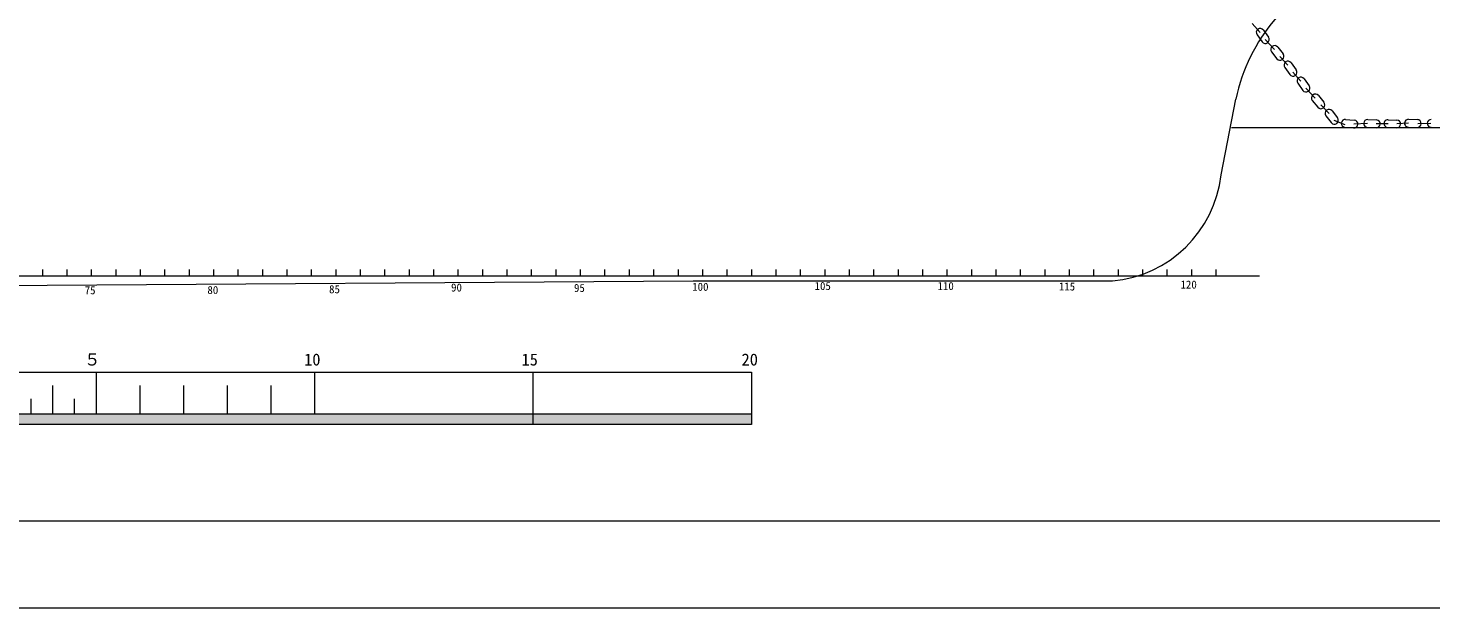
# Model space of a CAD drawing. Units: millimetres, scale not verified. Extents: x -51050 to 51050, y -29701 to 29699.
# Drawn here: x 1117 to 33251, y -29701 to -16412 of the extents above; entities that cross this region are included whole.
import ezdxf
from ezdxf.enums import TextEntityAlignment as Align

# ---------------------------------------------------------------- set-up
doc = ezdxf.new("R2010")
doc.units = ezdxf.units.MM
doc.header["$LTSCALE"] = 100
for name, color, linetype, lineweight in [('0-0_GL', 7, 'Continuous', 18), ('0-2_sunpou', 7, 'Continuous', 18), ('0-3_keijou', 7, 'Continuous', 18), ('0-4_frame', 7, 'Continuous', 18)]:
    doc.layers.add(name, color=color, linetype=linetype, lineweight=lineweight)
doc.styles.add('ＭＳ ゴシック', font='')
doc.styles.get('ＭＳ ゴシック').set_extended_font_data('MS Gothic')

msp = doc.modelspace()

# ---------------------------------------------------------------- linework, layer by layer
at = {"layer": '0-0_GL'}
msp.add_line((28685.7, -18689.2), (43728, -18689.2), dxfattribs=at)
at = {"layer": '0-2_sunpou'}
for p, q in [((-43084.1, -22093), (29320.7, -22093)), ((1444.6, -21948), (1444.6, -22093)), ((2004.6, -21948), (2004.6, -22093)), ((2564.6, -21948), (2564.6, -22093)), ((3124.6, -21948), (3124.6, -22093)), ((3684.6, -21948), (3684.6, -22093)), ((4244.6, -21948), (4244.6, -22093)), ((4804.6, -21948), (4804.6, -22093)), ((5364.6, -21948), (5364.6, -22093)), ((5924.6, -21948), (5924.6, -22093)), ((6484.6, -21948), (6484.6, -22093)), ((7044.6, -21948), (7044.6, -22093)), ((7604.6, -21948), (7604.6, -22093)), ((8164.6, -21948), (8164.6, -22093)), ((8724.6, -21948), (8724.6, -22093)), ((9284.6, -21948), (9284.6, -22093)), ((9844.6, -21948), (9844.6, -22093)), ((10404.6, -21948), (10404.6, -22093)), ((10964.6, -21948), (10964.6, -22093)), ((11524.6, -21948), (11524.6, -22093)), ((12084.6, -21948), (12084.6, -22093)), ((12644.6, -21948), (12644.6, -22093)), ((13204.6, -21948), (13204.6, -22093)), ((13764.6, -21948), (13764.6, -22093)), ((14324.6, -21948), (14324.6, -22093)), ((14884.6, -21948), (14884.6, -22093)), ((15444.6, -21948), (15444.6, -22093)), ((16004.6, -21948), (16004.6, -22093)), ((16564.6, -21948), (16564.6, -22093)), ((17124.6, -21948), (17124.6, -22093)), ((17684.6, -21948), (17684.6, -22093)), ((18244.6, -21948), (18244.6, -22093)), ((18804.6, -21948), (18804.6, -22093)), ((19364.6, -21948), (19364.6, -22093)), ((19924.6, -21948), (19924.6, -22093)), ((20484.6, -21948), (20484.6, -22093)), ((21044.6, -21948), (21044.6, -22093)), ((21604.6, -21948), (21604.6, -22093)), ((22164.6, -21948), (22164.6, -22093)), ((22724.6, -21948), (22724.6, -22093)), ((23284.6, -21948), (23284.6, -22093)), ((23844.6, -21948), (23844.6, -22093)), ((24404.6, -21948), (24404.6, -22093)), ((24964.6, -21948), (24964.6, -22093)), ((25524.6, -21948), (25524.6, -22093)), ((26084.6, -21948), (26084.6, -22093)), ((26644.6, -21948), (26644.6, -22093)), ((27204.6, -21948), (27204.6, -22093)), ((27764.6, -21948), (27764.6, -22093)), ((28324.6, -21948), (28324.6, -22093)), ((2684.4, -25250), (2684.4, -24300)), ((7684.4, -25250), (7684.4, -24300)), ((12684.4, -25500), (12684.4, -24300)), ((1684.4, -25250), (1684.4, -24600)), ((3684.4, -25250), (3684.4, -24600)), ((4684.4, -25250), (4684.4, -24600)), ((5684.4, -25250), (5684.4, -24600)), ((6684.4, -25250), (6684.4, -24600)), ((1184.4, -25250), (1184.4, -24910)), ((2184.4, -25250), (2184.4, -24910)), ((-2315.6, -25250), (17684.4, -25250))]:
    msp.add_line(p, q, dxfattribs=at)
msp.add_lwpolyline([(-2315.6, -24300), (17684.4, -24300), (17684.4, -25500), (-2315.6, -25500)], close=True, dxfattribs=at)
msp.add_solid([(-2315.6, -25250), (17684.4, -25250), (-2315.6, -25500), (17684.4, -25500)], dxfattribs=at)
at = {"layer": '0-3_keijou'}
for p, q in [((29340.4, -16513.2), (29159.4, -16311.6)), ((29267.4, -16565.9), (29384.4, -16728.1)), ((29413.4, -16460.6), (29530.4, -16622.8)), ((29670.7, -16903.2), (29457.4, -16675.4)), ((29599.7, -16958.4), (29722.5, -17116.3)), ((29741.8, -16847.9), (29864.6, -17005.8)), ((29974.5, -17262.6), (29793.5, -17061)), ((29901.5, -17315.3), (30018.5, -17477.5)), ((30047.5, -17210), (30164.5, -17372.2)), ((30272.5, -17626.4), (30091.5, -17424.8)), ((30345.5, -17573.8), (30462.5, -17736)), ((30199.5, -17679.1), (30316.5, -17841.3)), ((30602.8, -18016.3), (30389.5, -17788.6)), ((30672.2, -17959), (30799.6, -18113.3)), ((28445.1, -19777.4), (28782.8, -18039.7)), ((30533.4, -18073.6), (30660.8, -18227.9)), ((30916.9, -18366.8), (30730.2, -18170.6)), ((30988.4, -18312), (31110, -18470.8)), ((30845.5, -18421.5), (30967.2, -18580.3)), ((31289.8, -18629.5), (31036.3, -18533.8)), ((31297.4, -18504.3), (31496.6, -18521.7)), ((31800.5, -18598.7), (31488.7, -18611.4)), ((31805.1, -18508.8), (32004.8, -18519.1)), ((32271.1, -18603.7), (32000.2, -18608.9)), ((32270.8, -18513), (32470.7, -18520.8)), ((32737.4, -18592.5), (32467.2, -18610.7)), ((32741, -18502.5), (32940.8, -18510.4)), ((33247.1, -18598.8), (32951.5, -18608.5)), ((31281.6, -18683.6), (31480.9, -18701.1)), ((31795.9, -18688.6), (31995.6, -18698.8)), ((32263.8, -18692.8), (32463.6, -18700.7)), ((32733.9, -18682.4), (32933.8, -18690.2)), ((-14159.2, -22409.4), (16355.3, -22204.6)), ((16355.3, -22204.6), (25957, -22204.6))]:
    msp.add_line(p, q, dxfattribs=at)
for centre, radius, start, end in [((32877.2, -18910.5), 4186, 111.82002, 167.99223), ((29340.4, -16513.2), 90, 35.79843, 215.79843), ((29457.4, -16675.4), 90, 215.79843, 35.79843), ((29670.7, -16903.2), 90, 37.87646, 217.87646), ((29793.5, -17061), 90, 217.87646, 37.87646), ((29974.5, -17262.6), 90, 35.79843, 215.79843), ((30091.5, -17424.8), 90, 215.79843, 35.79843), ((30272.5, -17626.4), 90, 35.79843, 215.79843), ((30389.5, -17788.6), 90, 215.79843, 35.79843), ((30602.8, -18016.3), 90, 39.54612, 219.54612), ((30730.2, -18170.6), 90, 219.54612, 39.54612), ((30916.9, -18366.8), 90, 37.46808, 217.46808), ((31038.6, -18525.5), 90, 217.46808, 37.46808), ((31289.5, -18593.9), 90, 84.9924, 264.9924), ((31488.7, -18611.4), 90, 264.9924, 84.9924), ((31800.5, -18598.7), 90, 87.07043, 267.07043), ((32000.2, -18608.9), 90, 267.07043, 87.07043), ((32267.3, -18602.9), 90, 87.75085, 267.75085), ((32467.2, -18610.7), 90, 267.75085, 87.75085), ((32737.4, -18592.5), 90, 87.75085, 267.75085), ((32937.3, -18600.3), 90, 267.75085, 87.75085), ((33257.8, -18595.5), 90, 88.74008, 268.74008), ((25716.3, -19469.1), 2746.1, 275.02692, 353.55308)]:
    msp.add_arc(centre, radius, start, end, dxfattribs=at)
at = {"layer": '0-4_frame'}
for points in [[(-51050.5, -29700.6), (51049.5, -29700.6), (51049.5, 29699.4), (-51050.5, 29699.4)], [(-49050.5, -27700.6), (49049.5, -27700.6), (49049.5, 27699.4), (-49050.5, 27699.4)]]:
    msp.add_lwpolyline(points, close=True, dxfattribs=at)

# ---------------------------------------------------------------- texts
at = {"layer": '0-2_sunpou', "style": 'ＭＳ ゴシック'}
for s, height, p in [('75', 183.3, (2413.7, -22567.3)), ('80', 183.3, (5224.2, -22562.3)), ('85', 183.3, (8012, -22544.2)), ('90', 183.3, (10806.1, -22504.4)), ('95', 183.3, (13621.7, -22514.5)), ('100', 183.3, (16329.3, -22488.2)), ('105', 183.3, (19132.1, -22469.7)), ('110', 183.3, (21947.8, -22471.3)), ('115', 183.3, (24727.9, -22481.2)), ('120', 183.3, (27514, -22437)), ('５', 274.9, (2401.1, -24227.6)), ('10', 274.9, (7441.1, -24227.6)), ('15', 274.9, (12421.1, -24227.6)), ('20', 274.9, (17461.1, -24227.6))]:
    msp.add_text(s, height=height, dxfattribs=at).set_placement(p, align=Align.BOTTOM_LEFT)

doc.saveas('drawing.dxf')
